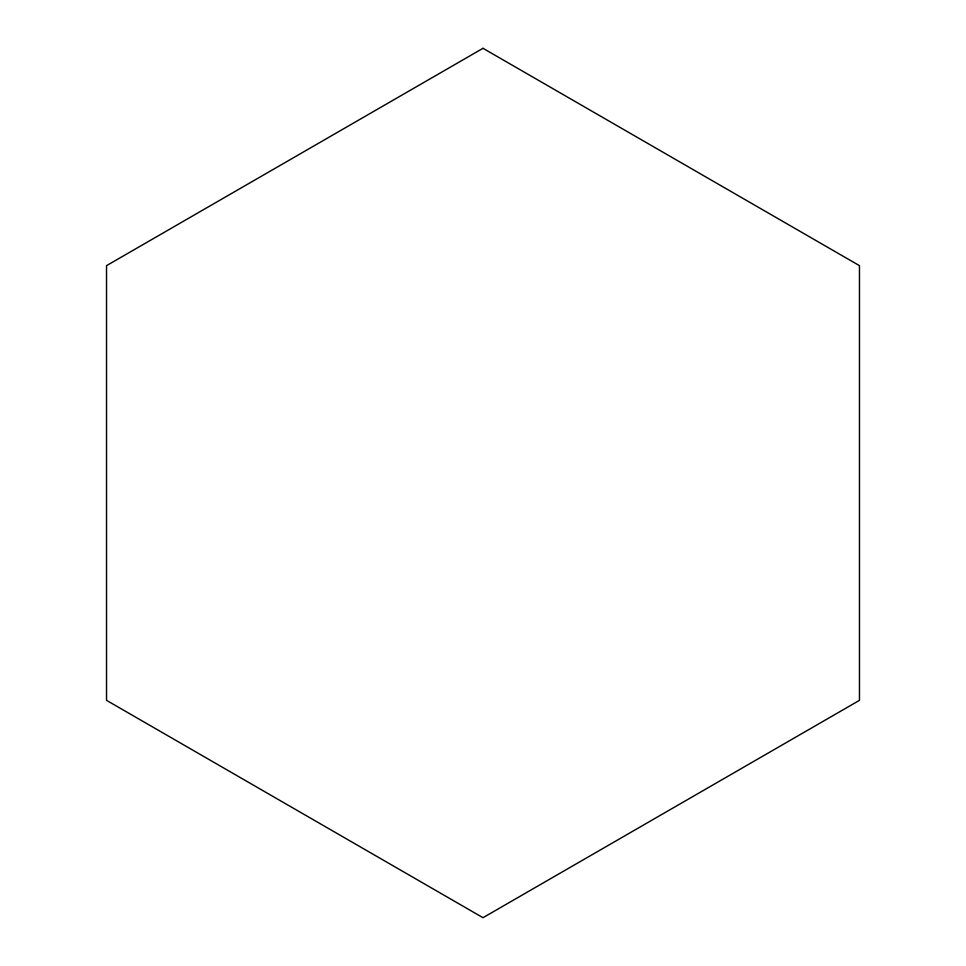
<?xml version="1.0" encoding="UTF-8"?>
<svg xmlns="http://www.w3.org/2000/svg" width="966" height="966" viewBox="0 0 966 966"><rect width="100%" height="100%" fill="white"/><g stroke="black" fill="none" stroke-linecap="round" stroke-linejoin="round"><path stroke-width="1.45" d="M483 48.3L106.538 265.65L106.538 700.35L483 917.7L859.462 700.35L859.462 265.65L483 48.3"/></g></svg>
